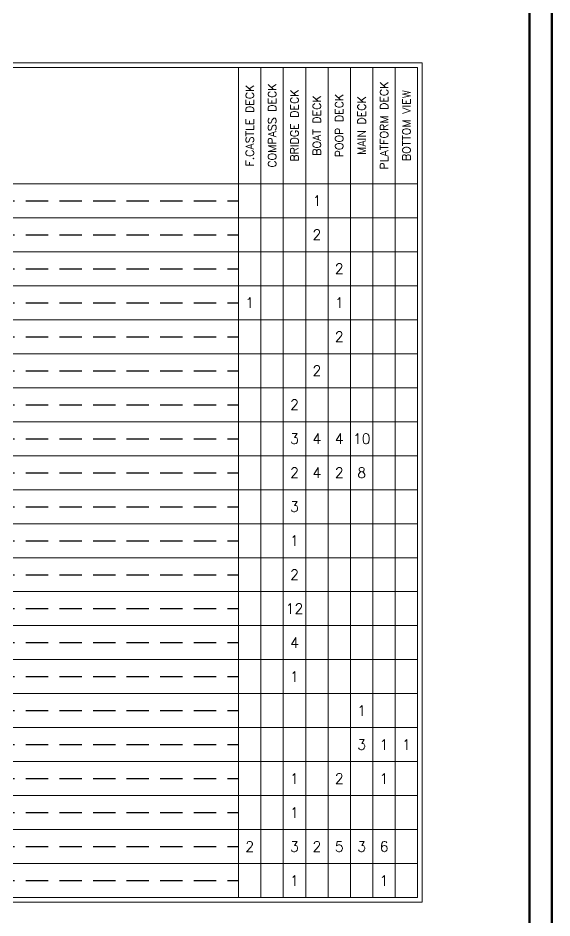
# Model space of a CAD drawing. Header units: millimetres. Extents: x -8500 to 134500, y -68500 to 34500.
# Drawn here: x 122575 to 134500, y -18716 to 1405 of the extents above; entities that cross this region are included whole.
import ezdxf
from ezdxf.enums import TextEntityAlignment as Align

# ---------------------------------------------------------------- set-up
doc = ezdxf.new("R2010")
doc.units = ezdxf.units.MM
doc.linetypes.add('DASHED_S', pattern=[750, 500, -250])
for name, color, linetype, lineweight in [('BORDER', 1, 'Continuous', 50), ('DASHED', 8, 'DASHED_S', 25), ('LEGEND', 7, 'Continuous', 18)]:
    doc.layers.add(name, color=color, linetype=linetype, lineweight=lineweight)
doc.styles.add('ROMANS', font='romans.shx')

msp = doc.modelspace()

# ---------------------------------------------------------------- linework, layer by layer
at = {"layer": 'BORDER'}
for points in [[(-8500, -68500), (134500, -68500), (134500, 34500), (-8500, 34500)], [(-8000, -68000), (134000, -68000), (134000, 34000), (-8000, 34000)]]:
    msp.add_lwpolyline(points, close=True, dxfattribs=at)
at = {"layer": 'DASHED'}
for p, q in [((110000, -2680), (127500, -2680)), ((110000, -3440), (127500, -3440)), ((110000, -4200), (127500, -4200)), ((110000, -4960), (127500, -4960)), ((110000, -5720), (127500, -5720)), ((110000, -6480), (127500, -6480)), ((110000, -7240), (127500, -7240)), ((110000, -8000), (127500, -8000)), ((110000, -8760), (127500, -8760)), ((110000, -9520), (127500, -9520)), ((110000, -10280), (127500, -10280)), ((110000, -11040), (127500, -11040)), ((110000, -11800), (127500, -11800)), ((110000, -12560), (127500, -12560)), ((110000, -13320), (127500, -13320)), ((110000, -14080), (127500, -14080)), ((110000, -14840), (127500, -14840)), ((110000, -15600), (127500, -15600)), ((110000, -16360), (127500, -16360)), ((110000, -17120), (127500, -17120)), ((110000, -17880), (127500, -17880))]:
    msp.add_line(p, q, dxfattribs=at)
at = {"layer": 'LEGEND'}
for p, q in [((127500, -18260), (127500, 300)), ((128000, -18260), (128000, 300)), ((128500, -18260), (128500, 300)), ((129000, -18260), (129000, 300)), ((129500, -18260), (129500, 300)), ((130000, -18260), (130000, 300)), ((130500, -18260), (130500, 300)), ((131000, -18260), (131000, 300)), ((108000, -2300), (131500, -2300)), ((127500, -2680), (127500, -2680)), ((108000, -3060), (131500, -3060)), ((127500, -3440), (127500, -3440)), ((108000, -3820), (131500, -3820)), ((127500, -4200), (127500, -4200)), ((108000, -4580), (131500, -4580)), ((127500, -4960), (127500, -4960)), ((108000, -5340), (131500, -5340)), ((127500, -5720), (127500, -5720)), ((108000, -6100), (131500, -6100)), ((127500, -6480), (127500, -6480)), ((108000, -6860), (131500, -6860)), ((127500, -7240), (127500, -7240)), ((108000, -7620), (131500, -7620)), ((127500, -8000), (127500, -8000)), ((108000, -8380), (131500, -8380)), ((127500, -8760), (127500, -8760)), ((108000, -9140), (131500, -9140)), ((127500, -9520), (127500, -9520)), ((108000, -9900), (131500, -9900)), ((127500, -10280), (127500, -10280)), ((108000, -10660), (131500, -10660)), ((127500, -11040), (127500, -11040)), ((108000, -11420), (131500, -11420)), ((127500, -11800), (127500, -11800)), ((108000, -12180), (131500, -12180)), ((127500, -12560), (127500, -12560)), ((108000, -12940), (131500, -12940)), ((127500, -13320), (127500, -13320)), ((108000, -13700), (131500, -13700)), ((127500, -14080), (127500, -14080)), ((108000, -14460), (131500, -14460)), ((127500, -14840), (127500, -14840)), ((108000, -15220), (131500, -15220)), ((127500, -15600), (127500, -15600)), ((108000, -15980), (131500, -15980)), ((127500, -16360), (127500, -16360)), ((108000, -16740), (131500, -16740)), ((127500, -17120), (127500, -17120)), ((108000, -17500), (131500, -17500)), ((127500, -17880), (127500, -17880)), ((108000, -18260), (131500, -18260))]:
    msp.add_line(p, q, dxfattribs=at)
for points in [[(107900, -18360), (131600, -18360), (131600, 400), (107900, 400)], [(108000, -18260), (131500, -18260), (131500, 300), (108000, 300)]]:
    msp.add_lwpolyline(points, close=True, dxfattribs=at)

# ---------------------------------------------------------------- texts
at = {"layer": 'LEGEND', "style": 'ROMANS'}
for s, p in [('F.CASTLE DECK', (127750, -1000)), ('COMPASS DECK', (128250, -1000)), ('PLATFORM DECK', (130750, -1000)), ('BRIDGE DECK', (128750, -1000)), ('BOAT DECK', (129250, -1000)), ('POOP DECK', (129750, -1000)), ('MAIN DECK', (130250, -1000)), ('BOTTOM VIEW', (131250, -1000))]:
    msp.add_text(s, height=180, rotation=90, dxfattribs=at).set_placement(p, align=Align.MIDDLE_CENTER)
for s, p in [('1', (129250, -2680)), ('2', (129250, -3440)), ('2', (129750, -4200)), ('1', (127750, -4960)), ('1', (129750, -4960)), ('2', (129750, -5720)), ('2', (129250, -6480)), ('2', (128750, -7240)), ('3', (128750, -8000)), ('4', (129250, -8000)), ('4', (129750, -8000)), ('10', (130250, -8000)), ('2', (128750, -8760)), ('4', (129250, -8760)), ('2', (129750, -8760)), ('8', (130250, -8760)), ('3', (128750, -9520)), ('1', (128750, -10280)), ('2', (128750, -11040)), ('12', (128750, -11800)), ('4', (128750, -12560)), ('1', (128750, -13320)), ('1', (130250, -14080)), ('3', (130250, -14840)), ('1', (130750, -14840)), ('1', (131250, -14840)), ('1', (128750, -15600)), ('2', (129750, -15600)), ('1', (130750, -15600)), ('1', (128750, -16360)), ('2', (127750, -17120)), ('3', (128750, -17120)), ('2', (129250, -17120)), ('5', (129750, -17120)), ('3', (130250, -17120)), ('6', (130750, -17120)), ('1', (128750, -17880)), ('1', (130750, -17880))]:
    msp.add_text(s, height=230, dxfattribs=at).set_placement(p, align=Align.MIDDLE_CENTER)

doc.saveas('drawing.dxf')
